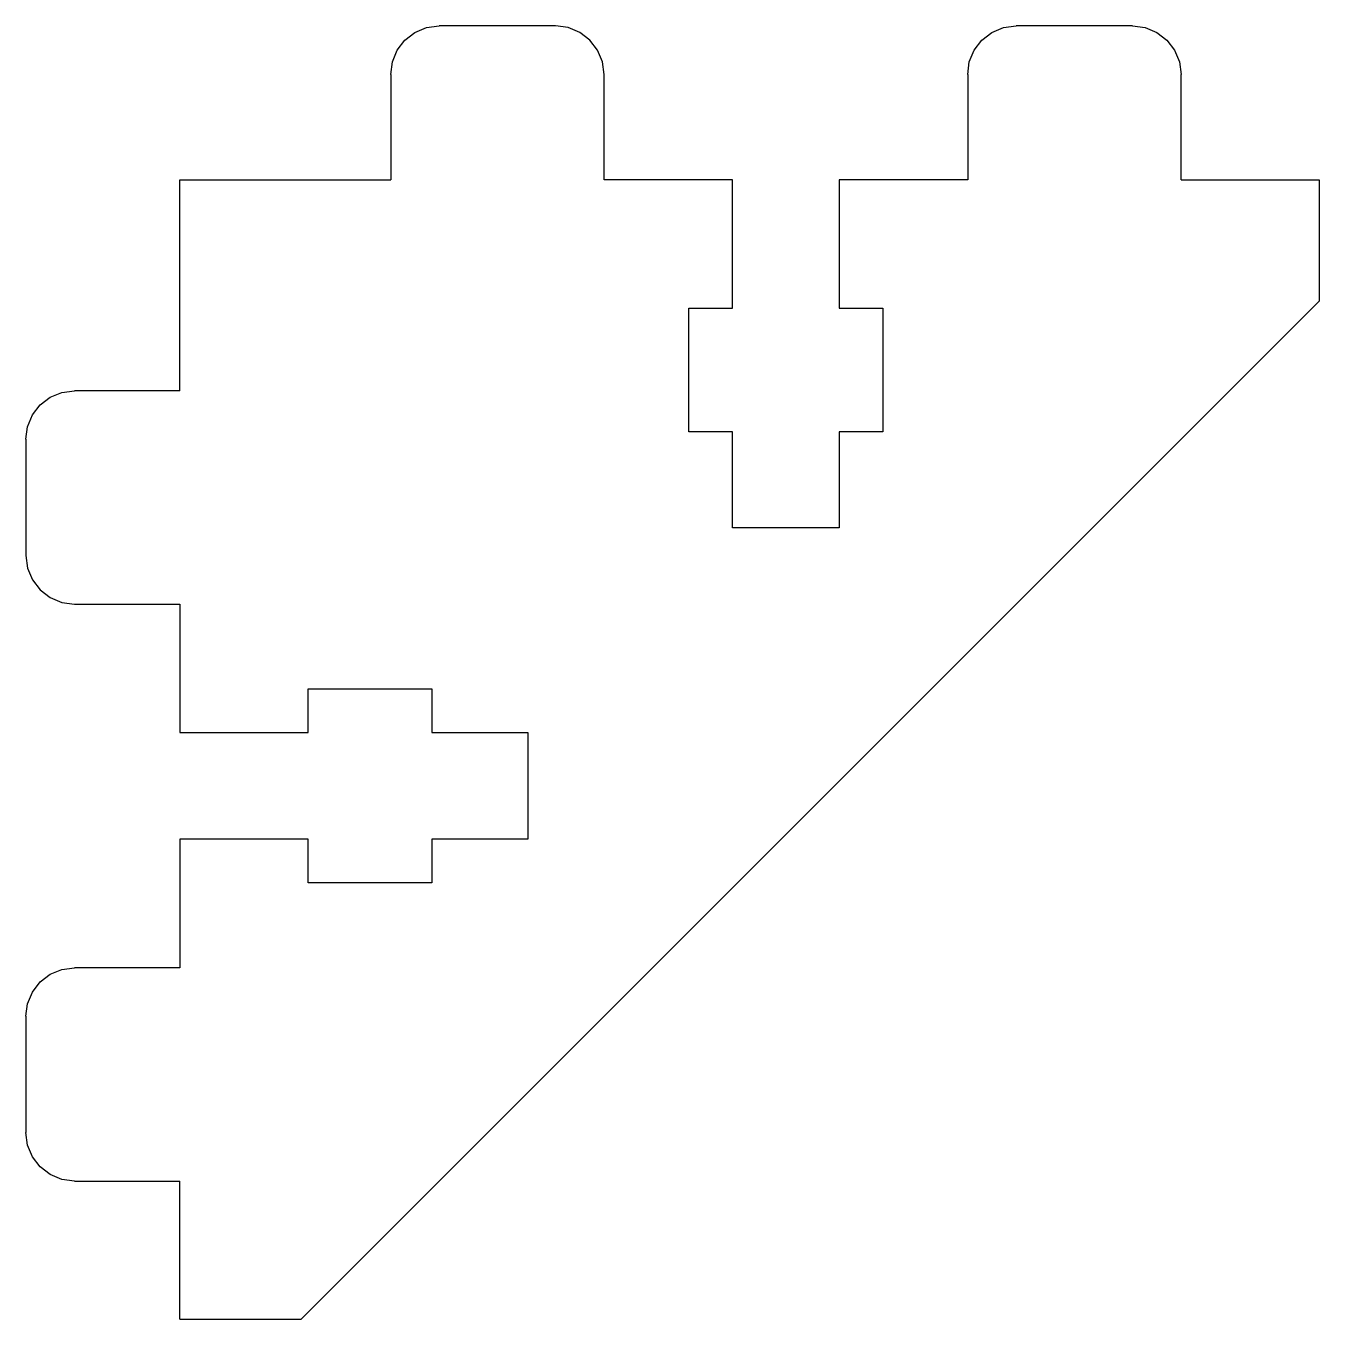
# Model space of a CAD drawing. Header units: inches. Extents: x 21.2 to 74.6, y 19.8 to 73.1.
import ezdxf

# ---------------------------------------------------------------- set-up
doc = ezdxf.new("R2010")
doc.units = ezdxf.units.IN
doc.header["$MEASUREMENT"] = 0

msp = doc.modelspace()

# ---------------------------------------------------------------- linework, layer by layer
for p, q in [((37.752, 73.078), (38.269, 73.146)), ((43.069, 73.146), (38.269, 73.146)), ((43.587, 73.078), (43.069, 73.146)), ((61.552, 73.078), (62.069, 73.146)), ((66.869, 73.146), (62.069, 73.146)), ((66.869, 73.146), (67.387, 73.078)), ((36.537, 72.146), (36.855, 72.56)), ((36.855, 72.56), (37.269, 72.878)), ((37.269, 72.878), (37.752, 73.078)), ((44.069, 72.878), (43.587, 73.078)), ((44.483, 72.56), (44.069, 72.878)), ((44.801, 72.146), (44.483, 72.56)), ((60.337, 72.146), (60.655, 72.56)), ((60.655, 72.56), (61.069, 72.878)), ((61.069, 72.878), (61.552, 73.078)), ((67.387, 73.078), (67.869, 72.878)), ((67.869, 72.878), (68.283, 72.56)), ((68.283, 72.56), (68.601, 72.146)), ((36.337, 71.664), (36.537, 72.146)), ((45.001, 71.664), (44.801, 72.146)), ((60.137, 71.664), (60.337, 72.146)), ((68.601, 72.146), (68.801, 71.664)), ((36.269, 71.146), (36.337, 71.664)), ((45.069, 71.146), (45.001, 71.664)), ((60.069, 71.146), (60.137, 71.664)), ((68.801, 71.664), (68.869, 71.146)), ((36.269, 71.146), (36.269, 66.796)), ((45.069, 66.796), (45.069, 71.146)), ((60.069, 71.146), (60.069, 66.796)), ((68.869, 66.796), (68.869, 71.146)), ((27.569, 66.796), (36.269, 66.796)), ((27.569, 58.096), (27.569, 66.796)), ((50.369, 66.796), (45.069, 66.796)), ((50.369, 61.496), (50.369, 66.796)), ((54.769, 66.796), (54.769, 61.496)), ((60.069, 66.796), (54.769, 66.796)), ((68.869, 66.796), (74.566, 66.796)), ((74.566, 66.796), (74.566, 61.795)), ((32.573, 19.803), (74.566, 61.795)), ((48.569, 61.496), (50.369, 61.496)), ((48.569, 56.396), (48.569, 61.496)), ((54.769, 61.496), (56.569, 61.496)), ((56.569, 61.496), (56.569, 56.396)), ((21.805, 57.51), (22.219, 57.828)), ((22.219, 57.828), (22.702, 58.028)), ((22.702, 58.028), (23.219, 58.096)), ((27.569, 58.096), (23.219, 58.096)), ((21.287, 56.614), (21.487, 57.096)), ((21.487, 57.096), (21.805, 57.51)), ((21.219, 56.096), (21.287, 56.614)), ((21.219, 56.096), (21.219, 51.296)), ((50.369, 56.396), (48.569, 56.396)), ((50.369, 52.446), (50.369, 56.396)), ((56.569, 56.396), (54.769, 56.396)), ((54.769, 56.396), (54.769, 52.446)), ((54.769, 52.446), (50.369, 52.446)), ((21.219, 51.296), (21.287, 50.779)), ((21.287, 50.779), (21.487, 50.296)), ((21.487, 50.296), (21.805, 49.882)), ((21.805, 49.882), (22.219, 49.564)), ((22.219, 49.564), (22.702, 49.364)), ((22.702, 49.364), (23.219, 49.296)), ((23.219, 49.296), (27.569, 49.296)), ((27.569, 49.296), (27.569, 43.996)), ((32.869, 43.996), (32.869, 45.796)), ((32.869, 45.796), (37.969, 45.796)), ((37.969, 45.796), (37.969, 43.996)), ((27.569, 43.996), (32.869, 43.996)), ((37.969, 43.996), (41.919, 43.996)), ((41.919, 43.996), (41.919, 39.596)), ((32.869, 39.596), (27.569, 39.596)), ((27.569, 39.596), (27.569, 34.296)), ((32.869, 37.796), (32.869, 39.596)), ((37.969, 39.596), (37.969, 37.796)), ((41.919, 39.596), (37.969, 39.596)), ((37.969, 37.796), (32.869, 37.796)), ((22.219, 34.028), (22.702, 34.228)), ((22.702, 34.228), (23.219, 34.296)), ((27.569, 34.296), (23.219, 34.296)), ((21.487, 33.296), (21.805, 33.71)), ((21.805, 33.71), (22.219, 34.028)), ((21.287, 32.814), (21.487, 33.296)), ((21.219, 32.296), (21.287, 32.814)), ((21.219, 32.296), (21.219, 27.496)), ((21.287, 26.979), (21.219, 27.496)), ((21.487, 26.496), (21.287, 26.979)), ((21.805, 26.082), (21.487, 26.496)), ((22.219, 25.764), (21.805, 26.082)), ((22.702, 25.564), (22.219, 25.764)), ((23.219, 25.496), (22.702, 25.564)), ((23.219, 25.496), (27.569, 25.496)), ((27.569, 19.803), (27.569, 25.496)), ((27.569, 19.803), (32.573, 19.803))]:
    msp.add_line(p, q)

doc.saveas('drawing.dxf')
